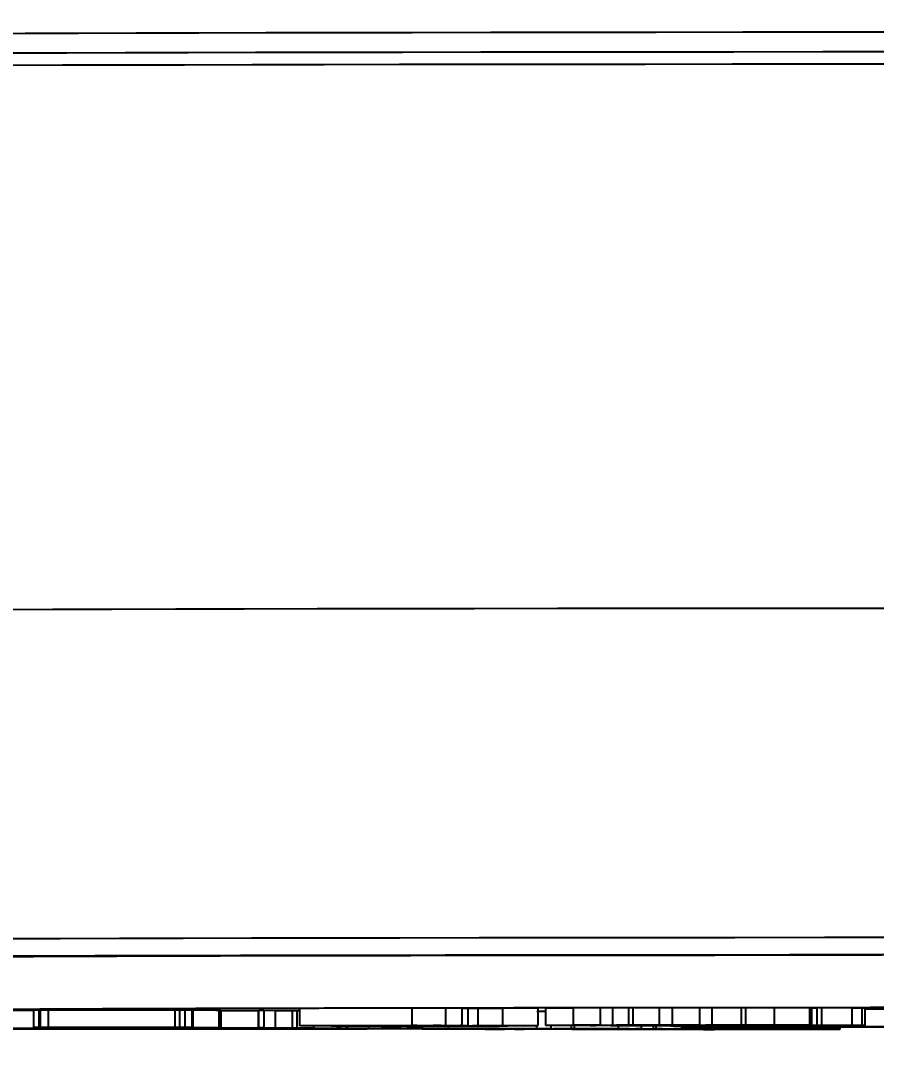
# Model space of a CAD drawing. Header units: millimetres. Extents: x 2016 to 4452, y 736 to 2459.
# Drawn here: x 2930 to 2979.4, y 929.8 to 989 of the extents above; entities that cross this region are included whole.
import ezdxf

# ---------------------------------------------------------------- set-up
doc = ezdxf.new("R2010")
doc.units = ezdxf.units.MM
doc.layers.add('AM_5', color=3, linetype='Continuous', lineweight=25)
doc.styles.add('SLDTEXTSTYLE1', font='txt.shx', dxfattribs={"width": 0.7, "bigfont": 'gbcbig.shx'})
doc.dimstyles.new('SLDDIMSTYLE12$0', dxfattribs={"dimtxt": 12, "dimasz": 10, "dimexe": 0, "dimexo": 0.0625, "dimgap": 0.875, "dimtad": 1, "dimdec": 1, "dimlfac": 1.8, "dimrnd": 1e-09, "dimzin": 12, "dimdsep": 46, "dimtxsty": 'SLDTEXTSTYLE1', "dimcen": 0.09, "dimdle": 8.16, "dimclrd": 3, "dimclre": 3, "dimadec": 0, "dimazin": 3, "dimtfac": 1, "dimtdec": 1, "dimtofl": 0, "dimtmove": 0, "dimatfit": 3, "dimfxl": 0, "dimfrac": 2, "dimtolj": 1, "dimlwd": 5, "dimlwe": 5, "dimarcsym": 0})

# ---------------------------------------------------------------- blocks, each defined once
blk = doc.blocks.new('*D77')
at = {"layer": 'AM_5', "color": 3, "lineweight": 5, "transparency": 16777216}
blk.add_line((2995.771, 1172.403), (2807.777, 1172.403), dxfattribs=at)
at = {"layer": 'AM_5', "color": 3, "linetype": 'Continuous', "lineweight": 5, "transparency": 16777216}
for p, q in [((2807.777, 1162.403), (2807.777, 940.791)), ((2950.025, 930.791), (2807.777, 930.791))]:
    blk.add_line(p, q, dxfattribs=at)
at = {"layer": 'AM_5', "color": 3, "transparency": 16777216}
for points in [[(2806.111, 1162.403), (2809.444, 1162.403), (2807.777, 1172.403)], [(2806.111, 940.791), (2809.444, 940.791), (2807.777, 930.791)]]:
    blk.add_solid(points, dxfattribs=at)
at = {"layer": 'Defpoints', "color": 0, "transparency": 16777216}
for p in [(2995.833, 1172.403), (2807.777, 930.791), (2950.088, 930.791)]:
    blk.add_point(p, dxfattribs=at)
at = {"layer": 'AM_5', "color": 0, "transparency": 16777216, "insert": (2800.902, 998.073), "char_height": 12, "attachment_point": 5, "rotation": 90, "style": 'SLDTEXTSTYLE1'}
blk.add_mtext('\\A1;245', dxfattribs=at)
blk = doc.blocks.new('*D86')
at = {"layer": 'AM_5', "color": 3, "lineweight": 5, "transparency": 16777216}
blk.add_line((2949.003, 930.863), (2807.956, 930.863), dxfattribs=at)
at = {"layer": 'AM_5', "color": 3, "linetype": 'Continuous', "lineweight": 5, "transparency": 16777216}
for p, q in [((2807.956, 920.863), (2807.956, 895.707)), ((2931.745, 885.707), (2807.956, 885.707))]:
    blk.add_line(p, q, dxfattribs=at)
at = {"layer": 'AM_5', "color": 3, "transparency": 16777216}
for points in [[(2806.29, 920.863), (2809.623, 920.863), (2807.956, 930.863)], [(2806.29, 895.707), (2809.623, 895.707), (2807.956, 885.707)]]:
    blk.add_solid(points, dxfattribs=at)
at = {"layer": 'Defpoints', "color": 0, "transparency": 16777216}
for p in [(2949.065, 930.863), (2807.956, 885.707), (2931.808, 885.707)]:
    blk.add_point(p, dxfattribs=at)
at = {"layer": 'AM_5', "color": 0, "transparency": 16777216, "insert": (2801.081, 908.285), "char_height": 12, "attachment_point": 5, "rotation": 90, "style": 'SLDTEXTSTYLE1'}
blk.add_mtext('\\A1;45', dxfattribs=at)

msp = doc.modelspace()

# ---------------------------------------------------------------- linework, layer by layer
at = {"color": 7, "linetype": 'Continuous', "lineweight": 25}
for p, q in [((2931.109, 931.914), (2930.802, 931.913)), ((2930.802, 930.913), (2930.802, 931.913)), ((2931.172, 931.913), (2931.109, 931.914)), ((2931.109, 930.914), (2931.109, 931.914)), ((2931.172, 931.913), (2931.172, 930.913)), ((2938.962, 931.915), (2931.661, 931.912)), ((2931.661, 930.912), (2931.661, 931.912)), ((2938.962, 930.915), (2938.962, 931.915)), ((2939.54, 931.917), (2939.234, 931.917)), ((2939.234, 930.917), (2939.234, 931.917)), ((2939.951, 931.912), (2939.54, 931.917)), ((2939.54, 930.917), (2939.54, 931.917)), ((2940.006, 931.91), (2939.951, 931.912)), ((2939.951, 930.912), (2939.951, 931.912)), ((2940.009, 930.91), (2940.009, 931.91)), ((2941.511, 930.899), (2941.511, 931.899)), ((2941.613, 930.897), (2941.613, 931.897)), ((2943.778, 931.879), (2941.613, 931.877)), ((2943.778, 930.879), (2943.778, 931.879)), ((2944.071, 931.881), (2943.793, 931.881)), ((2943.793, 930.881), (2943.793, 931.881)), ((2944.757, 931.879), (2944.071, 931.881)), ((2944.071, 931.881), (2944.071, 930.881)), ((2944.757, 930.879), (2944.757, 931.879)), ((2945.733, 931.871), (2944.757, 931.87)), ((2946.011, 931.873), (2945.733, 931.873)), ((2945.733, 930.873), (2945.733, 931.873)), ((2946.155, 931.873), (2946.011, 931.873)), ((2946.011, 930.873), (2946.011, 931.873)), ((2952.646, 932.017), (2946.155, 931.997)), ((2946.155, 930.997), (2946.155, 931.997)), ((2954.577, 932.022), (2952.646, 932.021)), ((2952.646, 931.021), (2952.646, 932.021)), ((2954.577, 931.022), (2954.577, 932.022)), ((2955.53, 932.017), (2954.577, 932.017)), ((2955.53, 931.017), (2955.53, 932.017)), ((2956.45, 932.006), (2955.877, 932.007)), ((2955.877, 931.007), (2955.877, 932.007)), ((2957.878, 932.011), (2956.45, 932.006)), ((2956.45, 931.006), (2956.45, 932.006)), ((2959.904, 932.016), (2957.878, 932.015)), ((2957.878, 931.015), (2957.878, 932.015)), ((2959.904, 931.016), (2959.904, 932.016)), ((2961.939, 932.034), (2960.359, 932.031)), ((2960.359, 931.031), (2960.359, 932.031)), ((2963.5, 932.041), (2961.939, 932.041)), ((2961.939, 931.041), (2961.939, 932.041)), ((2963.5, 931.041), (2963.5, 932.041)), ((2964.215, 932.037), (2963.5, 932.039)), ((2965.149, 932.038), (2964.215, 932.037)), ((2964.215, 931.037), (2964.215, 932.037)), ((2965.381, 932.04), (2965.149, 932.038)), ((2965.149, 931.038), (2965.149, 932.038)), ((2966.904, 932.039), (2965.381, 932.04)), ((2965.381, 931.04), (2965.381, 932.04)), ((2967.664, 932.041), (2966.904, 932.04)), ((2966.904, 931.04), (2966.904, 932.04)), ((2969.228, 932.049), (2967.664, 932.048)), ((2967.664, 931.048), (2967.664, 932.048)), ((2969.228, 931.049), (2969.228, 932.049)), ((2969.942, 932.045), (2969.228, 932.047)), ((2971.635, 932.047), (2969.942, 932.045)), ((2969.942, 931.045), (2969.942, 932.045)), ((2971.889, 932.049), (2971.635, 932.047)), ((2971.635, 931.047), (2971.635, 932.047)), ((2973.554, 932.048), (2971.889, 932.049)), ((2971.889, 931.049), (2971.889, 932.049)), ((2973.554, 931.048), (2973.554, 932.048)), ((2975.693, 932.042), (2975.58, 932.043)), ((2975.58, 931.043), (2975.58, 932.043)), ((2975.693, 931.042), (2975.693, 932.042)), ((2975.999, 932.033), (2975.693, 932.033)), ((2976.268, 932.036), (2975.999, 932.033)), ((2975.999, 931.033), (2975.999, 932.033)), ((2978.033, 932.035), (2976.268, 932.036)), ((2976.268, 931.036), (2976.268, 932.036)), ((2978.033, 931.035), (2978.033, 932.035)), ((2978.603, 931.026), (2978.603, 932.026)), ((2978.768, 931.025), (2978.768, 932.025)), ((2930.802, 930.913), (2931.109, 930.914)), ((2931.193, 930.909), (2930.802, 930.913)), ((2931.109, 930.914), (2931.172, 930.913)), ((2931.483, 930.909), (2931.5, 930.909)), ((2931.661, 930.912), (2938.962, 930.915)), ((2939.109, 930.913), (2931.808, 930.91)), ((2932.655, 930.911), (2932.655, 930.894)), ((2936.108, 930.905), (2936.108, 930.912)), ((2937.065, 930.869), (2936.119, 930.873)), ((2936.119, 930.873), (2936.396, 930.873)), ((2936.396, 930.873), (2936.585, 930.872)), ((2937.342, 930.869), (2937.065, 930.869)), ((2937.153, 930.87), (2937.342, 930.869)), ((2937.167, 930.872), (2943.778, 930.879)), ((2943.551, 930.878), (2937.309, 930.871)), ((2937.342, 930.869), (2937.342, 930.871)), ((2938.507, 930.863), (2943.599, 930.878)), ((2938.507, 930.863), (2938.507, 930.873)), ((2938.65, 930.862), (2938.507, 930.863)), ((2945.909, 930.87), (2938.65, 930.862)), ((2939.29, 930.916), (2939.234, 930.917)), ((2939.234, 930.917), (2939.54, 930.917)), ((2939.54, 930.917), (2939.951, 930.912)), ((2939.951, 930.912), (2939.933, 930.91)), ((2944.757, 930.879), (2940.309, 930.865)), ((2940.309, 930.865), (2940.357, 930.865)), ((2940.357, 930.865), (2945.766, 930.871)), ((2940.357, 930.865), (2940.357, 930.865)), ((2940.508, 930.864), (2940.508, 930.857)), ((2940.852, 930.854), (2940.545, 930.856)), ((2943.121, 930.867), (2943.121, 930.865)), ((2943.599, 930.878), (2943.551, 930.878)), ((2943.936, 930.881), (2943.793, 930.881)), ((2943.793, 930.881), (2944.071, 930.881)), ((2943.896, 930.845), (2944.139, 930.846)), ((2945.581, 930.841), (2943.896, 930.845)), ((2944.071, 930.881), (2944.757, 930.879)), ((2944.139, 930.846), (2944.431, 930.845)), ((2945.046, 930.845), (2950.709, 930.855)), ((2945.533, 930.842), (2945.824, 930.841)), ((2951.189, 930.853), (2945.566, 930.843)), ((2945.824, 930.841), (2945.581, 930.841)), ((2945.922, 930.872), (2945.733, 930.873)), ((2945.733, 930.873), (2946.011, 930.873)), ((2945.758, 930.856), (2945.758, 930.87)), ((2945.766, 930.871), (2945.766, 930.873)), ((2945.824, 930.841), (2945.824, 930.844)), ((2946.011, 930.873), (2946.956, 930.869)), ((2946.155, 930.997), (2952.898, 931.018)), ((2947.023, 930.998), (2946.155, 930.997)), ((2946.679, 930.869), (2946.49, 930.87)), ((2946.956, 930.869), (2946.679, 930.869)), ((2946.956, 930.869), (2946.956, 930.998)), ((2949.297, 931.005), (2947.797, 931.001)), ((2947.961, 930.997), (2947.961, 931.001)), ((2947.961, 930.997), (2947.964, 930.997)), ((2947.964, 930.997), (2947.964, 931.001)), ((2948.305, 930.857), (2950.133, 930.859)), ((2948.459, 930.857), (2948.305, 930.857)), ((2948.521, 930.865), (2948.521, 930.997)), ((2948.901, 930.862), (2948.901, 930.997)), ((2953.928, 930.999), (2949.297, 931.005)), ((2951.267, 931.012), (2949.849, 931.007)), ((2949.849, 931.007), (2954.48, 931)), ((2950.133, 930.859), (2950.133, 930.996)), ((2950.133, 930.859), (2953.212, 930.851)), ((2950.848, 930.991), (2951.994, 930.993)), ((2955.898, 931.005), (2951.267, 931.012)), ((2951.382, 930.999), (2951.382, 931.002)), ((2951.935, 930.848), (2951.732, 930.848)), ((2954.577, 931.022), (2951.819, 931.013)), ((2951.819, 931.013), (2955.476, 931.008)), ((2953.212, 930.851), (2951.935, 930.848)), ((2951.943, 930.997), (2951.943, 931.002)), ((2951.994, 930.993), (2951.994, 931.001)), ((2951.994, 930.993), (2953.928, 930.999)), ((2959.904, 931.016), (2952.335, 930.992)), ((2952.646, 931.021), (2954.577, 931.022)), ((2952.898, 931.018), (2952.646, 931.021)), ((2953.212, 930.851), (2953.212, 930.995)), ((2953.226, 930.995), (2953.226, 930.827)), ((2953.845, 931.016), (2953.845, 931.02)), ((2953.845, 931.016), (2955.53, 931.017)), ((2954.48, 931.007), (2954.48, 931)), ((2954.48, 931), (2955.898, 931.005)), ((2954.707, 930.999), (2954.707, 930.834)), ((2955.877, 931.007), (2956.45, 931.006)), ((2956.45, 931.006), (2958.145, 931.012)), ((2956.854, 930.818), (2957.035, 930.819)), ((2958.911, 930.815), (2956.854, 930.818)), ((2957.035, 930.819), (2957.334, 930.818)), ((2957.657, 930.977), (2957.426, 930.977)), ((2957.657, 930.977), (2957.657, 931.009)), ((2957.878, 931.015), (2959.904, 931.016)), ((2958.145, 931.012), (2957.878, 931.015)), ((2957.96, 930.818), (2962.234, 930.831)), ((2960.618, 930.823), (2958.645, 930.817)), ((2958.792, 930.816), (2958.792, 930.818)), ((2958.792, 930.816), (2959.092, 930.815)), ((2959.092, 930.815), (2958.911, 930.815)), ((2959.092, 930.815), (2959.092, 930.819)), ((2959.831, 930.838), (2959.831, 931.015)), ((2960.359, 931.031), (2963.454, 931.036)), ((2961.22, 931.031), (2960.359, 931.031)), ((2961.945, 930.821), (2960.618, 930.823)), ((2960.667, 930.833), (2960.667, 931.031)), ((2962.92, 930.83), (2960.797, 930.824)), ((2960.797, 930.824), (2961.868, 930.822)), ((2961.83, 930.833), (2961.83, 931.032)), ((2961.83, 930.833), (2962.009, 930.834)), ((2962.086, 930.833), (2961.83, 930.833)), ((2961.868, 930.822), (2961.868, 930.827)), ((2961.939, 931.041), (2963.5, 931.041)), ((2962.009, 930.834), (2962.009, 931.033)), ((2962.009, 930.834), (2964.538, 930.83)), ((2962.417, 930.81), (2962.417, 930.829)), ((2962.417, 930.81), (2962.566, 930.811)), ((2967.085, 930.805), (2962.417, 930.81)), ((2963.21, 931.034), (2962.509, 931.033)), ((2962.566, 930.811), (2962.566, 930.829)), ((2962.566, 930.811), (2962.841, 930.81)), ((2962.91, 931.022), (2962.91, 931.034)), ((2962.91, 931.022), (2963.251, 931.026)), ((2963.118, 931.022), (2962.91, 931.022)), ((2963.5, 931.041), (2963.354, 931.04)), ((2963.354, 931.04), (2964.215, 931.037)), ((2963.452, 930.811), (2967.004, 930.825)), ((2964.143, 930.83), (2963.544, 930.831)), ((2964.078, 931.017), (2975.999, 931.033)), ((2964.936, 931.016), (2964.078, 931.017)), ((2966.047, 930.817), (2964.184, 930.81)), ((2964.202, 931.033), (2964.192, 931.033)), ((2964.215, 931.037), (2965.149, 931.038)), ((2964.396, 930.809), (2964.396, 930.811)), ((2964.396, 930.809), (2965.586, 930.807)), ((2966.95, 931.039), (2964.438, 931.036)), ((2964.438, 931.036), (2964.849, 931.035)), ((2964.538, 930.83), (2964.538, 931.017)), ((2964.692, 930.823), (2965.136, 930.825)), ((2964.849, 931.035), (2964.849, 931.037)), ((2965.149, 931.038), (2965.381, 931.04)), ((2965.345, 931.023), (2973.117, 931.034)), ((2966.208, 931.023), (2965.345, 931.023)), ((2965.381, 931.04), (2966.95, 931.039)), ((2965.586, 930.807), (2965.586, 930.815)), ((2965.87, 930.825), (2965.87, 931.018)), ((2967.372, 930.816), (2966.047, 930.817)), ((2967.736, 930.824), (2966.197, 930.818)), ((2966.197, 930.818), (2967.522, 930.816)), ((2970.903, 931.025), (2966.228, 931.019)), ((2966.965, 931.028), (2966.274, 931.026)), ((2966.561, 930.826), (2966.561, 931.019)), ((2966.561, 930.826), (2966.711, 930.827)), ((2966.79, 930.826), (2966.561, 930.826)), ((2966.711, 930.827), (2966.711, 931.019)), ((2966.711, 930.827), (2971.196, 930.822)), ((2966.904, 931.04), (2969.182, 931.044)), ((2967.764, 931.04), (2966.904, 931.04)), ((2966.95, 931.039), (2966.95, 931.04)), ((2967.004, 930.825), (2967.068, 930.825)), ((2968.555, 930.808), (2967.085, 930.805)), ((2975.036, 931.036), (2967.5, 931.025)), ((2967.522, 930.816), (2967.522, 930.823)), ((2967.569, 931.009), (2967.569, 931.021)), ((2967.777, 931.009), (2967.569, 931.009)), ((2967.846, 930.812), (2967.572, 930.812)), ((2967.572, 930.812), (2967.672, 930.812)), ((2967.638, 931.034), (2967.638, 931.04)), ((2967.664, 931.048), (2969.228, 931.049)), ((2969.312, 930.817), (2967.846, 930.812)), ((2968.038, 930.804), (2968.038, 930.807)), ((2969.965, 930.802), (2968.038, 930.804)), ((2968.038, 930.804), (2968.156, 930.804)), ((2968.156, 930.804), (2968.156, 930.807)), ((2968.156, 930.804), (2968.541, 930.804)), ((2968.205, 931.021), (2968.205, 930.958)), ((2968.205, 930.955), (2968.205, 930.958)), ((2968.205, 930.958), (2978.094, 930.958)), ((2969.245, 930.955), (2968.205, 930.955)), ((2968.205, 930.897), (2968.205, 930.955)), ((2968.205, 930.894), (2968.205, 930.897)), ((2968.205, 930.897), (2969.245, 930.897)), ((2976.283, 930.894), (2968.205, 930.894)), ((2969.626, 930.823), (2968.345, 930.824)), ((2968.375, 930.808), (2968.375, 930.814)), ((2968.375, 930.808), (2968.555, 930.808)), ((2968.541, 930.804), (2968.541, 930.808)), ((2968.555, 930.808), (2968.555, 930.814)), ((2968.622, 931.03), (2968.622, 931.045)), ((2968.848, 931.03), (2968.622, 931.03)), ((2968.884, 931.021), (2968.884, 931.022)), ((2968.884, 931.021), (2970.536, 931.021)), ((2968.888, 930.817), (2968.888, 930.823)), ((2968.888, 930.817), (2969.038, 930.818)), ((2969.038, 930.818), (2969.038, 930.823)), ((2969.038, 930.818), (2969.312, 930.817)), ((2969.228, 931.049), (2969.046, 931.048)), ((2969.046, 931.048), (2969.942, 931.045)), ((2969.15, 931.039), (2969.054, 931.042)), ((2969.131, 930.804), (2971.912, 930.819)), ((2969.131, 930.804), (2969.131, 930.817)), ((2969.245, 930.897), (2969.245, 930.955)), ((2969.312, 930.817), (2969.312, 930.823)), ((2972.045, 930.818), (2969.42, 930.804)), ((2969.697, 930.803), (2969.697, 930.806)), ((2969.697, 930.803), (2970.082, 930.803)), ((2969.942, 931.045), (2971.635, 931.047)), ((2970.082, 930.803), (2969.965, 930.802)), ((2970.536, 931.021), (2970.027, 931.02)), ((2970.082, 930.803), (2970.082, 930.808)), ((2973.554, 931.048), (2970.222, 931.044)), ((2970.536, 931.021), (2970.536, 931.025)), ((2970.853, 930.818), (2970.573, 930.818)), ((2970.664, 931.015), (2970.664, 931.025)), ((2970.813, 931.015), (2970.664, 931.015)), ((2970.806, 930.9), (2970.806, 930.952)), ((2971.196, 930.822), (2970.853, 930.818)), ((2972.845, 931.019), (2970.903, 931.025)), ((2971.196, 930.822), (2971.196, 930.894)), ((2971.346, 930.821), (2971.346, 930.894)), ((2971.635, 930.82), (2971.346, 930.821)), ((2971.346, 930.821), (2971.463, 930.821)), ((2971.463, 930.894), (2971.463, 930.821)), ((2971.463, 930.821), (2972.86, 930.82)), ((2971.635, 931.047), (2971.889, 931.049)), ((2978.033, 931.035), (2971.722, 931.026)), ((2971.722, 931.026), (2973.703, 931.02)), ((2971.889, 931.049), (2973.554, 931.048)), ((2971.912, 930.819), (2971.957, 930.82)), ((2972.613, 931.036), (2971.964, 931.034)), ((2972.142, 930.818), (2972.045, 930.818)), ((2972.902, 930.8), (2972.142, 930.818)), ((2972.86, 930.82), (2972.86, 930.894)), ((2972.86, 930.82), (2973.584, 930.804)), ((2973.191, 930.799), (2972.902, 930.8)), ((2973.117, 931.034), (2973.371, 931.036)), ((2976.247, 930.815), (2973.191, 930.799)), ((2973.371, 931.036), (2975.036, 931.036)), ((2973.572, 931.027), (2973.572, 931.029)), ((2973.661, 931.026), (2973.572, 931.027)), ((2973.584, 930.804), (2973.584, 930.894)), ((2973.584, 930.804), (2973.681, 930.804)), ((2973.681, 930.804), (2973.681, 930.894)), ((2973.681, 930.804), (2975.958, 930.816)), ((2973.682, 930.928), (2973.682, 930.952)), ((2977.49, 930.928), (2973.682, 930.928)), ((2977.644, 930.926), (2973.682, 930.926)), ((2973.682, 930.926), (2973.682, 930.899)), ((2973.703, 931.02), (2973.703, 931.029)), ((2974.048, 931.018), (2974.048, 931.029)), ((2975.243, 930.955), (2977.143, 930.955)), ((2975.243, 930.897), (2975.243, 930.926)), ((2975.243, 930.897), (2976.283, 930.897)), ((2975.295, 930.817), (2975.295, 930.894)), ((2975.295, 930.817), (2975.413, 930.818)), ((2975.68, 930.817), (2975.295, 930.817)), ((2975.413, 930.818), (2975.413, 930.894)), ((2975.413, 930.818), (2977.339, 930.816)), ((2975.58, 931.043), (2975.693, 931.042)), ((2975.958, 930.816), (2976.002, 930.816)), ((2975.999, 931.033), (2976.268, 931.036)), ((2976.268, 931.036), (2978.033, 931.035)), ((2976.283, 930.897), (2976.283, 930.926)), ((2976.283, 930.897), (2976.283, 930.894)), ((2977.221, 930.816), (2976.836, 930.816)), ((2977.339, 930.816), (2977.221, 930.816)), ((2977.339, 930.816), (2977.339, 930.926)), ((2983.211, 930.894), (2977.644, 930.926)), ((2978.094, 930.958), (2978.094, 931.024))]:
    msp.add_line(p, q, dxfattribs=at)
at = {"color": 7, "linetype": 'Continuous', "lineweight": 25, "flags": 128}
for points in [[(2982.018, 988.352), (2976.824, 988.35), (2971.718, 988.347), (2966.724, 988.343), (2961.864, 988.338), (2957.16, 988.333), (2952.634, 988.327), (2948.307, 988.321), (2944.199, 988.313), (2940.328, 988.306), (2936.711, 988.297), (2933.366, 988.288), (2930.308, 988.279), (2927.551, 988.269), (2925.107, 988.259), (2922.988, 988.249), (2921.203, 988.238), (2919.761, 988.227), (2918.667, 988.216), (2917.928, 988.205)], [(2917.709, 987.097), (2918.857, 987.108), (2920.35, 987.119), (2922.181, 987.13), (2924.343, 987.14), (2926.824, 987.15), (2929.615, 987.16), (2932.703, 987.169), (2936.074, 987.178), (2939.713, 987.186), (2943.604, 987.194), (2947.73, 987.201), (2952.071, 987.208), (2956.609, 987.214), (2961.323, 987.219), (2966.192, 987.224), (2971.195, 987.228), (2976.309, 987.231), (2981.511, 987.233)], [(2917.422, 986.39), (2918.574, 986.401), (2920.072, 986.412), (2921.91, 986.423), (2924.079, 986.433), (2926.57, 986.443), (2929.371, 986.453), (2932.471, 986.462), (2935.854, 986.471), (2939.506, 986.48), (2943.412, 986.487), (2947.552, 986.495), (2951.909, 986.501), (2956.464, 986.507), (2961.195, 986.513), (2966.082, 986.517), (2971.103, 986.521), (2976.236, 986.524), (2981.457, 986.527)], [(2981.685, 955.099), (2976.359, 955.097), (2971.125, 955.093), (2966.006, 955.089), (2961.026, 955.085), (2956.208, 955.079), (2951.576, 955.073), (2947.149, 955.066), (2942.949, 955.059), (2938.995, 955.051), (2935.306, 955.042), (2931.898, 955.033), (2928.788, 955.024), (2925.989, 955.014), (2923.516, 955.003), (2921.379, 954.992), (2919.588, 954.981)], [(2981.685, 936.099), (2976.426, 936.097), (2971.255, 936.093), (2966.196, 936.09), (2961.272, 936.085), (2956.506, 936.08), (2951.918, 936.074), (2947.529, 936.067), (2943.36, 936.06), (2939.429, 936.052), (2935.754, 936.043), (2932.351, 936.034), (2929.237, 936.025), (2926.424, 936.015), (2923.927, 936.005), (2921.755, 935.995), (2919.92, 935.984), (2918.428, 935.973), (2917.288, 935.961)], [(2979.736, 935.08), (2974.865, 935.077), (2970.099, 935.073), (2965.463, 935.069), (2960.978, 935.064), (2956.668, 935.058), (2952.554, 935.052), (2948.657, 935.045), (2944.995, 935.038), (2941.587, 935.03), (2938.451, 935.022), (2935.601, 935.013), (2933.052, 935.003), (2930.816, 934.994), (2928.906, 934.984), (2927.329, 934.973), (2926.095, 934.963), (2925.209, 934.952), (2924.675, 934.942), (2924.497, 934.931), (2924.497, 934.931)]]:
    msp.add_lwpolyline(points, dxfattribs=at)
at = {"color": 7, "linetype": 'Continuous', "lineweight": 25}
for points, knots in [([(2981.864, 935.097), (2979.368, 935.096), (2974.33, 935.094), (2966.953, 935.088), (2959.711, 935.081), (2952.732, 935.072), (2946.129, 935.062), (2940.036, 935.05), (2934.543, 935.037), (2929.731, 935.023), (2925.669, 935.008), (2922.399, 934.993), (2919.861, 934.977), (2918.798, 934.966), (2918.272, 934.961)], [0, 0, 0, 0, 0.079959, 0.161371, 0.244142, 0.328893, 0.414217, 0.5, 0.585778, 0.671102, 0.755858, 0.838624, 0.920039, 1, 1, 1, 1]), ([(2930.802, 931.886), (2930.583, 931.888), (2929.629, 931.893), (2928.599, 931.904), (2927.655, 931.917), (2927.55, 931.926), (2927.497, 931.931)], [0, 0, 0, 0, 0.093549, 0.407564, 0.703776, 1, 1, 1, 1]), ([(2927.552, 931.933), (2927.599, 931.937), (2927.706, 931.945), (2928.576, 931.958), (2930.057, 931.971), (2932.232, 931.985), (2935.063, 931.998), (2938.577, 932.011), (2942.731, 932.023), (2947.474, 932.035), (2952.735, 932.045), (2958.427, 932.054), (2964.45, 932.061), (2970.673, 932.067), (2977.039, 932.072), (2983.391, 932.075), (2989.73, 932.077), (2995.997, 932.077), (3002.265, 932.077), (3008.603, 932.075), (3014.956, 932.072), (3021.321, 932.067), (3027.545, 932.061), (3033.567, 932.054), (3039.259, 932.045), (3044.521, 932.035), (3049.264, 932.023), (3053.418, 932.011), (3056.932, 931.998), (3059.763, 931.985), (3061.938, 931.971), (3063.419, 931.958), (3064.29, 931.945), (3064.397, 931.937), (3064.445, 931.933)], [0, 0, 0, 0, 0.023828, 0.053273, 0.084485, 0.115699, 0.147957, 0.180726, 0.213842, 0.247136, 0.28043, 0.313546, 0.346314, 0.378573, 0.409785, 0.440999, 0.470442, 0.499888, 0.529332, 0.558778, 0.58999, 0.621203, 0.653462, 0.68623, 0.719347, 0.752641, 0.785934, 0.819051, 0.851819, 0.884078, 0.915289, 0.946503, 0.975948, 1, 1, 1, 1]), ([(2931.661, 931.912), (2931.593, 931.912), (2931.492, 931.912), (2931.363, 931.912), (2931.28, 931.912), (2931.209, 931.912), (2931.187, 931.913), (2931.172, 931.913)], [0, 0, 0, 0, 0.282258, 0.415886, 0.550305, 0.716557, 1, 1, 1, 1]), ([(2939.291, 931.915), (2939.293, 931.915), (2939.297, 931.915), (2939.251, 931.915), (2939.16, 931.915), (2939.055, 931.915), (2938.983, 931.915), (2938.962, 931.915)], [0, 0, 0, 0, 0.132695, 0.344902, 0.557282, 0.875523, 1, 1, 1, 1]), ([(2941.511, 931.899), (2941.38, 931.899), (2941.137, 931.9), (2940.535, 931.902), (2940.136, 931.902), (2940.009, 931.902)], [0, 0, 0, 0, 0.4404149, 0.8228014, 1, 1, 1, 1]), ([(2941.593, 931.897), (2941.588, 931.898), (2941.582, 931.898), (2941.521, 931.899), (2941.511, 931.899)], [0, 0, 0, 0, 0.830719, 1, 1, 1, 1]), ([(2955.877, 932.007), (2955.842, 932.008), (2955.78, 932.009), (2955.655, 932.011), (2955.57, 932.012), (2955.53, 932.012)], [0, 0, 0, 0, 0.408182, 0.725272, 1, 1, 1, 1]), ([(2960.359, 931.836), (2960.344, 931.836), (2960.248, 931.837), (2960.022, 931.837), (2959.831, 931.838)], [0, 0, 0, 0, 0.156668, 1, 1, 1, 1]), ([(2975.58, 932.043), (2974.911, 932.042), (2974.233, 932.042), (2973.562, 932.042), (2973.554, 932.042)], [0, 0, 0, 0, 0.986687, 1, 1, 1, 1]), ([(2978.603, 932.026), (2978.492, 932.026), (2978.333, 932.027), (2978.102, 932.027), (2978.033, 932.027)], [0, 0, 0, 0, 0.700719, 1, 1, 1, 1]), ([(2978.766, 932.025), (2978.754, 932.025), (2978.727, 932.025), (2978.647, 932.026), (2978.603, 932.026)], [0, 0, 0, 0, 0.457866, 1, 1, 1, 1]), ([(2980.064, 931.958), (2979.957, 931.958), (2979.536, 931.958), (2979.096, 931.958), (2978.768, 931.958)], [0, 0, 0, 0, 0.254888, 1, 1, 1, 1]), ([(2931.172, 930.913), (2931.19, 930.913), (2931.216, 930.912), (2931.311, 930.912), (2931.406, 930.912), (2931.526, 930.912), (2931.615, 930.912), (2931.661, 930.912)], [0, 0, 0, 0, 0.35696, 0.506296, 0.628832, 0.807113, 1, 1, 1, 1]), ([(2936.383, 930.903), (2935.715, 930.903), (2934.653, 930.902), (2933.26, 930.903), (2932.325, 930.904), (2931.614, 930.906), (2931.315, 930.907), (2931.212, 930.909), (2931.193, 930.909)], [0, 0, 0, 0, 0.298114, 0.474394, 0.620068, 0.765882, 0.956507, 1, 1, 1, 1]), ([(2931.808, 930.91), (2931.757, 930.91), (2931.67, 930.91), (2931.568, 930.91), (2931.505, 930.91), (2931.496, 930.91), (2931.492, 930.909)], [0, 0, 0, 0, 0.290202, 0.50382, 0.763034, 1, 1, 1, 1]), ([(2931.5, 930.909), (2931.594, 930.908), (2931.773, 930.907), (2932.45, 930.905), (2933.466, 930.904), (2934.734, 930.904), (2935.669, 930.905), (2936.108, 930.905)], [0, 0, 0, 0, 0.179595, 0.343759, 0.495827, 0.763697, 1, 1, 1, 1]), ([(2932.686, 930.894), (2932.678, 930.895), (2932.637, 930.895), (2932.93, 930.897), (2933.614, 930.899), (2934.832, 930.901), (2935.83, 930.901), (2936.321, 930.902)], [0, 0, 0, 0, 0.036608, 0.183936, 0.408772, 0.708665, 1, 1, 1, 1]), ([(2937.984, 930.89), (2937.329, 930.889), (2936.215, 930.889), (2934.715, 930.889), (2933.727, 930.89), (2933.052, 930.891), (2932.85, 930.892), (2932.746, 930.893)], [0, 0, 0, 0, 0.3332849, 0.5666872, 0.7350111, 0.8630417, 1, 1, 1, 1]), ([(2933.046, 930.893), (2933.016, 930.894), (2932.956, 930.894), (2933.148, 930.895), (2933.607, 930.897), (2934.752, 930.899), (2935.855, 930.899), (2936.604, 930.9)], [0, 0, 0, 0, 0.098439, 0.192959, 0.327087, 0.54288, 1, 1, 1, 1]), ([(2937.7, 930.892), (2937.055, 930.891), (2936.064, 930.891), (2934.777, 930.891), (2933.995, 930.891), (2933.462, 930.892), (2933.168, 930.892), (2933.078, 930.893), (2933.046, 930.893)], [0, 0, 0, 0, 0.386905, 0.5938453, 0.741486, 0.8425466, 0.9443486, 1, 1, 1, 1]), ([(2936.108, 930.905), (2936.767, 930.905), (2937.721, 930.906), (2938.808, 930.907), (2939.391, 930.908), (2939.556, 930.909), (2939.638, 930.91)], [0, 0, 0, 0, 0.452303, 0.653993, 0.826668, 1, 1, 1, 1]), ([(2936.321, 930.902), (2936.978, 930.902), (2938.097, 930.903), (2939.577, 930.902), (2940.548, 930.901), (2941.203, 930.9), (2941.405, 930.899), (2941.511, 930.899)], [0, 0, 0, 0, 0.335879, 0.572344, 0.731569, 0.859032, 1, 1, 1, 1]), ([(2939.923, 930.908), (2939.807, 930.908), (2939.575, 930.906), (2938.742, 930.904), (2937.631, 930.903), (2936.78, 930.903), (2936.383, 930.903)], [0, 0, 0, 0, 0.221306, 0.442951, 0.740483, 1, 1, 1, 1]), ([(2936.585, 930.872), (2936.626, 930.872), (2936.686, 930.872), (2936.811, 930.872), (2936.926, 930.872), (2937.049, 930.872), (2937.127, 930.872), (2937.167, 930.872)], [0, 0, 0, 0, 0.3461, 0.493467, 0.642693, 0.820568, 1, 1, 1, 1]), ([(2936.604, 930.9), (2937.253, 930.9), (2938.248, 930.901), (2939.538, 930.901), (2940.302, 930.9), (2940.809, 930.9), (2941.06, 930.899), (2941.137, 930.899), (2941.16, 930.898)], [0, 0, 0, 0, 0.397346, 0.609831, 0.759517, 0.858592, 0.95839, 1, 1, 1, 1]), ([(2937.309, 930.871), (2937.263, 930.871), (2937.184, 930.871), (2937.107, 930.871), (2937.074, 930.871), (2937.087, 930.87), (2937.131, 930.87), (2937.153, 930.87)], [0, 0, 0, 0, 0.227355, 0.388209, 0.549679, 0.776891, 1, 1, 1, 1]), ([(2941.16, 930.898), (2941.196, 930.898), (2941.264, 930.897), (2941.161, 930.896), (2940.863, 930.895), (2939.896, 930.894), (2938.742, 930.893), (2937.829, 930.892), (2937.7, 930.892)], [0, 0, 0, 0, 0.099013, 0.188639, 0.277978, 0.435263, 0.920804, 1, 1, 1, 1]), ([(2941.511, 930.899), (2941.567, 930.898), (2941.679, 930.897), (2941.4, 930.895), (2940.639, 930.893), (2939.461, 930.891), (2938.441, 930.89), (2937.984, 930.89)], [0, 0, 0, 0, 0.14267, 0.2869, 0.459199, 0.757548, 1, 1, 1, 1]), ([(2938.962, 930.915), (2939.035, 930.915), (2939.139, 930.915), (2939.245, 930.915), (2939.297, 930.915), (2939.31, 930.916), (2939.297, 930.916), (2939.29, 930.916)], [0, 0, 0, 0, 0.3039299, 0.4394116, 0.5752405, 0.7665382, 1, 1, 1, 1]), ([(2939.644, 930.912), (2939.626, 930.912), (2939.589, 930.912), (2939.494, 930.913), (2939.375, 930.913), (2939.28, 930.913), (2939.189, 930.913), (2939.132, 930.913), (2939.109, 930.913)], [0, 0, 0, 0, 0.2921955, 0.5874478, 0.7122589, 0.8180509, 0.9240716, 1, 1, 1, 1]), ([(2939.663, 930.911), (2939.673, 930.911), (2939.692, 930.911), (2939.66, 930.911), (2939.644, 930.912)], [0, 0, 0, 0, 0.508302, 1, 1, 1, 1]), ([(2940.54, 930.857), (2940.534, 930.857), (2940.51, 930.858), (2940.916, 930.86), (2941.789, 930.863), (2942.668, 930.864), (2943.121, 930.865)], [0, 0, 0, 0, 0.075612, 0.323708, 0.651392, 1, 1, 1, 1]), ([(2946.296, 930.854), (2945.713, 930.854), (2944.721, 930.852), (2943.237, 930.852), (2942.165, 930.852), (2941.356, 930.853), (2941.023, 930.854), (2940.852, 930.854)], [0, 0, 0, 0, 0.333528, 0.567546, 0.735799, 0.864912, 1, 1, 1, 1]), ([(2941.114, 930.855), (2941.038, 930.855), (2940.891, 930.856), (2940.914, 930.857), (2941.186, 930.858), (2942.057, 930.861), (2943.014, 930.862), (2943.659, 930.863)], [0, 0, 0, 0, 0.098651, 0.191047, 0.328598, 0.547094, 1, 1, 1, 1]), ([(2945.758, 930.856), (2945.189, 930.855), (2944.314, 930.854), (2943.108, 930.853), (2942.312, 930.853), (2941.715, 930.854), (2941.329, 930.854), (2941.17, 930.855), (2941.114, 930.855)], [0, 0, 0, 0, 0.386956, 0.593793, 0.740338, 0.842099, 0.944778, 1, 1, 1, 1]), ([(2943.121, 930.865), (2943.707, 930.866), (2944.707, 930.867), (2946.177, 930.867), (2947.223, 930.867), (2948.012, 930.866), (2948.346, 930.865), (2948.521, 930.865)], [0, 0, 0, 0, 0.336368, 0.574645, 0.731944, 0.859761, 1, 1, 1, 1]), ([(2943.659, 930.863), (2944.232, 930.864), (2945.108, 930.865), (2946.338, 930.866), (2947.126, 930.866), (2947.707, 930.866), (2948.041, 930.865), (2948.176, 930.865), (2948.215, 930.865)], [0, 0, 0, 0, 0.397528, 0.607391, 0.759995, 0.859904, 0.960457, 1, 1, 1, 1]), ([(2943.778, 930.879), (2943.828, 930.879), (2943.909, 930.879), (2943.992, 930.88), (2944.025, 930.88), (2944.016, 930.88), (2943.969, 930.88), (2943.936, 930.881)], [0, 0, 0, 0, 0.239307, 0.388341, 0.538232, 0.677649, 1, 1, 1, 1]), ([(2944.431, 930.845), (2944.489, 930.845), (2944.571, 930.845), (2944.722, 930.845), (2944.846, 930.845), (2944.957, 930.845), (2945.021, 930.845), (2945.046, 930.845)], [0, 0, 0, 0, 0.362826, 0.512382, 0.662913, 0.871019, 1, 1, 1, 1]), ([(2945.566, 930.843), (2945.519, 930.843), (2945.444, 930.843), (2945.401, 930.843), (2945.405, 930.843), (2945.453, 930.842), (2945.509, 930.842), (2945.533, 930.842)], [0, 0, 0, 0, 0.266956, 0.429529, 0.591357, 0.826533, 1, 1, 1, 1]), ([(2948.215, 930.865), (2948.295, 930.864), (2948.449, 930.864), (2948.483, 930.863), (2948.338, 930.861), (2947.624, 930.859), (2946.656, 930.857), (2945.856, 930.856), (2945.758, 930.856)], [0, 0, 0, 0, 0.099186, 0.189605, 0.279846, 0.434014, 0.930829, 1, 1, 1, 1]), ([(2945.766, 930.871), (2945.816, 930.871), (2945.897, 930.871), (2945.98, 930.871), (2946.013, 930.872), (2946.004, 930.872), (2945.956, 930.872), (2945.922, 930.872)], [0, 0, 0, 0, 0.239079, 0.388006, 0.537788, 0.677074, 1, 1, 1, 1]), ([(2946.49, 930.87), (2946.456, 930.87), (2946.397, 930.87), (2946.268, 930.87), (2946.149, 930.87), (2946.025, 930.87), (2945.949, 930.87), (2945.909, 930.87)], [0, 0, 0, 0, 0.282446, 0.488833, 0.649378, 0.810868, 1, 1, 1, 1]), ([(2948.863, 930.861), (2948.762, 930.861), (2948.487, 930.859), (2947.558, 930.856), (2946.688, 930.855), (2946.296, 930.854)], [0, 0, 0, 0, 0.242788, 0.658331, 1, 1, 1, 1]), ([(2947.797, 931.001), (2947.705, 931.001), (2947.523, 931), (2947.249, 930.999), (2947.106, 930.998), (2947.023, 930.998)], [0, 0, 0, 0, 0.297154, 0.594531, 1, 1, 1, 1]), ([(2951.21, 930.996), (2950.914, 930.996), (2950.322, 930.996), (2949.228, 930.997), (2948.442, 930.997), (2947.961, 930.997)], [0, 0, 0, 0, 0.280043, 0.559301, 1, 1, 1, 1]), ([(2947.964, 930.997), (2948.274, 930.997), (2948.894, 930.998), (2949.751, 930.999), (2950.433, 930.999), (2950.95, 930.999), (2951.233, 930.999), (2951.365, 930.999), (2951.382, 930.999)], [0, 0, 0, 0, 0.277873, 0.555831, 0.757162, 0.870741, 0.982618, 1, 1, 1, 1]), ([(2950.823, 930.856), (2950.684, 930.856), (2950.477, 930.857), (2950.121, 930.857), (2949.628, 930.857), (2949.08, 930.857), (2948.631, 930.857), (2948.459, 930.857)], [0, 0, 0, 0, 0.240793, 0.359777, 0.461711, 0.794413, 1, 1, 1, 1]), ([(2948.521, 930.865), (2948.667, 930.864), (2948.888, 930.864), (2948.866, 930.863), (2948.858, 930.862)], [0, 0, 0, 0, 0.659487, 1, 1, 1, 1]), ([(2950.709, 930.855), (2950.748, 930.855), (2950.85, 930.855), (2950.959, 930.855), (2951.025, 930.855), (2951.04, 930.855), (2951.043, 930.855), (2951.024, 930.855), (2950.949, 930.856), (2950.873, 930.856), (2950.823, 930.856)], [0, 0, 0, 0, 0.166709, 0.438609, 0.487323, 0.517206, 0.541802, 0.578816, 0.723084, 1, 1, 1, 1]), ([(2957.426, 930.977), (2957.17, 930.978), (2956.55, 930.982), (2954.291, 930.987), (2952.171, 930.99), (2950.848, 930.991)], [0, 0, 0, 0, 0.209452, 0.506883, 1, 1, 1, 1]), ([(2952.021, 930.853), (2951.992, 930.853), (2951.906, 930.853), (2951.788, 930.853), (2951.687, 930.854), (2951.632, 930.854), (2951.602, 930.854), (2951.526, 930.854), (2951.386, 930.853), (2951.264, 930.853), (2951.189, 930.853)], [0, 0, 0, 0, 0.124093, 0.372351, 0.496838, 0.517541, 0.538485, 0.574939, 0.740211, 1, 1, 1, 1]), ([(2952.019, 930.996), (2952.001, 930.996), (2951.965, 930.996), (2951.84, 930.996), (2951.661, 930.996), (2951.435, 930.996), (2951.285, 930.996), (2951.21, 930.996)], [0, 0, 0, 0, 0.0876057, 0.1756397, 0.4450626, 0.7212942, 1, 1, 1, 1]), ([(2951.382, 930.999), (2951.532, 930.998), (2951.786, 930.998), (2951.947, 930.997), (2952.019, 930.996), (2952.056, 930.996), (2952.03, 930.996), (2952.019, 930.996)], [0, 0, 0, 0, 0.407699, 0.690083, 0.843754, 0.934161, 1, 1, 1, 1]), ([(2951.732, 930.848), (2951.916, 930.849), (2952.175, 930.85), (2952.344, 930.851), (2952.393, 930.851)], [0, 0, 0, 0, 0.710757, 1, 1, 1, 1]), ([(2952.401, 930.851), (2952.404, 930.851), (2952.418, 930.851), (2952.296, 930.852), (2952.13, 930.853), (2952.021, 930.853)], [0, 0, 0, 0, 0.096311, 0.412079, 1, 1, 1, 1]), ([(2952.335, 930.992), (2952.886, 930.991), (2953.905, 930.99), (2955.273, 930.987), (2956.693, 930.984), (2957.382, 930.98), (2957.618, 930.978), (2957.657, 930.977)], [0, 0, 0, 0, 0.221372, 0.409276, 0.596404, 0.933221, 1, 1, 1, 1]), ([(2954.025, 930.823), (2953.832, 930.823), (2953.454, 930.824), (2953.194, 930.826), (2953.23, 930.828), (2953.735, 930.831), (2954.378, 930.833), (2954.707, 930.834)], [0, 0, 0, 0, 0.136914, 0.269244, 0.466964, 0.727179, 1, 1, 1, 1]), ([(2954.223, 930.823), (2954.105, 930.823), (2953.874, 930.824), (2953.724, 930.825), (2953.773, 930.827), (2954.287, 930.83), (2954.995, 930.832), (2955.466, 930.833)], [0, 0, 0, 0, 0.0990027, 0.1927602, 0.3351777, 0.5578285, 1, 1, 1, 1]), ([(2955.476, 931.008), (2955.283, 931.009), (2954.979, 931.011), (2954.458, 931.014), (2954.05, 931.016), (2953.845, 931.016)], [0, 0, 0, 0, 0.46227, 0.729265, 1, 1, 1, 1]), ([(2959.184, 930.826), (2958.728, 930.825), (2957.96, 930.823), (2956.632, 930.822), (2955.578, 930.821), (2954.693, 930.822), (2954.251, 930.822), (2954.025, 930.823)], [0, 0, 0, 0, 0.335274, 0.565807, 0.736276, 0.864906, 1, 1, 1, 1]), ([(2958.425, 930.828), (2957.986, 930.826), (2957.314, 930.825), (2956.299, 930.823), (2955.559, 930.823), (2954.974, 930.822), (2954.536, 930.823), (2954.319, 930.823), (2954.223, 930.823)], [0, 0, 0, 0, 0.388784, 0.594507, 0.742724, 0.84452, 0.93111, 1, 1, 1, 1]), ([(2954.707, 930.834), (2955.165, 930.835), (2955.942, 930.837), (2957.26, 930.838), (2958.287, 930.839), (2959.15, 930.839), (2959.597, 930.838), (2959.831, 930.838)], [0, 0, 0, 0, 0.337884, 0.573603, 0.730566, 0.85906, 1, 1, 1, 1]), ([(2955.53, 931.017), (2955.474, 931.017), (2955.385, 931.015), (2955.437, 931.014), (2955.487, 931.013), (2955.512, 931.013)], [0, 0, 0, 0, 0.451045, 0.724772, 1, 1, 1, 1]), ([(2955.466, 930.833), (2955.909, 930.834), (2956.579, 930.836), (2957.63, 930.837), (2958.358, 930.838), (2958.954, 930.838), (2959.35, 930.837), (2959.541, 930.837), (2959.6, 930.837)], [0, 0, 0, 0, 0.39949, 0.604579, 0.758371, 0.856867, 0.955984, 1, 1, 1, 1]), ([(2955.512, 931.013), (2955.571, 931.012), (2955.675, 931.011), (2955.798, 931.009), (2955.851, 931.008), (2955.877, 931.007)], [0, 0, 0, 0, 0.39149, 0.695584, 1, 1, 1, 1]), ([(2957.334, 930.818), (2957.405, 930.818), (2957.504, 930.818), (2957.653, 930.818), (2957.762, 930.818), (2957.872, 930.818), (2957.929, 930.818), (2957.96, 930.818)], [0, 0, 0, 0, 0.3451215, 0.47825, 0.6125433, 0.7923859, 1, 1, 1, 1]), ([(2959.6, 930.837), (2959.721, 930.837), (2959.953, 930.836), (2960.129, 930.835), (2960.155, 930.834), (2959.807, 930.832), (2959.118, 930.829), (2958.517, 930.828), (2958.425, 930.828)], [0, 0, 0, 0, 0.099608, 0.189208, 0.278687, 0.431625, 0.91232, 1, 1, 1, 1]), ([(2958.645, 930.817), (2958.617, 930.817), (2958.569, 930.817), (2958.551, 930.817), (2958.591, 930.816), (2958.672, 930.816), (2958.756, 930.816), (2958.792, 930.816)], [0, 0, 0, 0, 0.2392653, 0.3980718, 0.5583573, 0.8110269, 1, 1, 1, 1]), ([(2960.61, 930.832), (2960.451, 930.831), (2960.156, 930.829), (2959.489, 930.827), (2959.184, 930.826)], [0, 0, 0, 0, 0.541529, 1, 1, 1, 1]), ([(2959.831, 930.838), (2960.03, 930.837), (2960.43, 930.836), (2960.683, 930.835), (2960.642, 930.834), (2960.627, 930.833)], [0, 0, 0, 0, 0.3813, 0.766294, 1, 1, 1, 1]), ([(2962.509, 931.033), (2962.37, 931.033), (2962.093, 931.033), (2961.653, 931.032), (2961.378, 931.031), (2961.22, 931.031)], [0, 0, 0, 0, 0.297582, 0.595326, 1, 1, 1, 1]), ([(2961.868, 930.822), (2962.128, 930.822), (2962.569, 930.821), (2963.236, 930.821), (2963.784, 930.822), (2964.279, 930.822), (2964.545, 930.823), (2964.692, 930.823)], [0, 0, 0, 0, 0.269335, 0.456647, 0.599702, 0.778351, 1, 1, 1, 1]), ([(2963.454, 931.036), (2963.273, 931.036), (2962.937, 931.037), (2962.43, 931.039), (2962.102, 931.04), (2961.939, 931.041)], [0, 0, 0, 0, 0.369183, 0.684555, 1, 1, 1, 1]), ([(2965.453, 930.822), (2965.237, 930.822), (2964.876, 930.821), (2964.137, 930.82), (2963.413, 930.82), (2962.645, 930.82), (2962.181, 930.821), (2961.945, 930.821)], [0, 0, 0, 0, 0.253557, 0.424716, 0.595645, 0.794239, 1, 1, 1, 1]), ([(2962.234, 930.831), (2962.265, 930.831), (2962.315, 930.832), (2962.338, 930.832), (2962.316, 930.832), (2962.233, 930.832), (2962.142, 930.833), (2962.086, 930.833)], [0, 0, 0, 0, 0.242147, 0.388856, 0.536837, 0.710317, 1, 1, 1, 1]), ([(2962.841, 930.81), (2962.918, 930.81), (2963.028, 930.81), (2963.188, 930.81), (2963.298, 930.81), (2963.388, 930.81), (2963.431, 930.811), (2963.452, 930.811)], [0, 0, 0, 0, 0.350066, 0.499422, 0.650662, 0.830252, 1, 1, 1, 1]), ([(2963.544, 930.831), (2963.474, 930.831), (2963.367, 930.831), (2963.197, 930.831), (2963.074, 930.831), (2962.983, 930.831), (2962.94, 930.83), (2962.92, 930.83)], [0, 0, 0, 0, 0.336259, 0.518412, 0.701425, 0.865829, 1, 1, 1, 1]), ([(2964.091, 931.029), (2963.997, 931.028), (2963.806, 931.025), (2963.349, 931.023), (2963.118, 931.022)], [0, 0, 0, 0, 0.493905, 1, 1, 1, 1]), ([(2963.336, 931.03), (2963.338, 931.03), (2963.372, 931.032), (2963.289, 931.033), (2963.21, 931.034)], [0, 0, 0, 0, 0.05128, 1, 1, 1, 1]), ([(2964.184, 930.81), (2964.161, 930.81), (2964.121, 930.81), (2964.124, 930.809), (2964.166, 930.809), (2964.257, 930.809), (2964.344, 930.809), (2964.396, 930.809)], [0, 0, 0, 0, 0.233621, 0.399553, 0.564983, 0.740199, 1, 1, 1, 1]), ([(2965.172, 930.826), (2965.178, 930.826), (2965.207, 930.827), (2965.07, 930.828), (2964.711, 930.829), (2964.346, 930.829), (2964.143, 930.83)], [0, 0, 0, 0, 0.067979, 0.316164, 0.620975, 1, 1, 1, 1]), ([(2966.274, 931.026), (2966.109, 931.027), (2965.777, 931.028), (2965.078, 931.03), (2964.551, 931.032), (2964.202, 931.033)], [0, 0, 0, 0, 0.25307, 0.506097, 1, 1, 1, 1]), ([(2964.538, 930.83), (2964.859, 930.829), (2965.384, 930.828), (2965.813, 930.827), (2965.914, 930.825), (2965.758, 930.824), (2965.539, 930.823), (2965.453, 930.822)], [0, 0, 0, 0, 0.303232, 0.495993, 0.689194, 0.877678, 1, 1, 1, 1]), ([(2964.849, 931.035), (2965.158, 931.035), (2965.787, 931.035), (2966.582, 931.035), (2967.141, 931.035), (2967.453, 931.035), (2967.578, 931.035), (2967.638, 931.034)], [0, 0, 0, 0, 0.325958, 0.662347, 0.799326, 0.902609, 1, 1, 1, 1]), ([(2966.228, 931.019), (2966.09, 931.019), (2965.813, 931.018), (2965.37, 931.017), (2965.095, 931.017), (2964.936, 931.016)], [0, 0, 0, 0, 0.297206, 0.594593, 1, 1, 1, 1]), ([(2967.063, 931.033), (2966.839, 931.033), (2966.41, 931.034), (2965.703, 931.034), (2965.235, 931.034), (2964.998, 931.034)], [0, 0, 0, 0, 0.350612, 0.672174, 1, 1, 1, 1]), ([(2964.998, 931.034), (2965.179, 931.034), (2965.541, 931.032), (2966.192, 931.03), (2966.673, 931.029), (2966.965, 931.028)], [0, 0, 0, 0, 0.282431, 0.564866, 1, 1, 1, 1]), ([(2965.586, 930.807), (2965.87, 930.807), (2966.354, 930.806), (2967.154, 930.807), (2967.814, 930.807), (2968.195, 930.808), (2968.375, 930.808)], [0, 0, 0, 0, 0.296463, 0.506276, 0.766316, 1, 1, 1, 1]), ([(2967.5, 931.025), (2967.361, 931.025), (2967.084, 931.025), (2966.642, 931.024), (2966.367, 931.023), (2966.208, 931.023)], [0, 0, 0, 0, 0.297214, 0.594601, 1, 1, 1, 1]), ([(2967.071, 930.825), (2967.072, 930.825), (2967.074, 930.825), (2967.043, 930.825), (2966.949, 930.826), (2966.851, 930.826), (2966.79, 930.826)], [0, 0, 0, 0, 0.034336, 0.266425, 0.542953, 1, 1, 1, 1]), ([(2967.751, 931.032), (2967.732, 931.032), (2967.692, 931.032), (2967.597, 931.032), (2967.449, 931.032), (2967.261, 931.032), (2967.13, 931.033), (2967.063, 931.033)], [0, 0, 0, 0, 0.082107, 0.164925, 0.356677, 0.675002, 1, 1, 1, 1]), ([(2967.672, 930.812), (2967.773, 930.813), (2967.913, 930.813), (2967.894, 930.814), (2967.774, 930.815), (2967.58, 930.815), (2967.433, 930.816), (2967.372, 930.816)], [0, 0, 0, 0, 0.4002553, 0.5540467, 0.7092134, 0.880119, 1, 1, 1, 1]), ([(2967.522, 930.816), (2967.655, 930.816), (2967.863, 930.816), (2968.178, 930.816), (2968.436, 930.816), (2968.692, 930.816), (2968.817, 930.817), (2968.888, 930.817)], [0, 0, 0, 0, 0.265228, 0.413113, 0.562281, 0.751044, 1, 1, 1, 1]), ([(2967.569, 931.009), (2967.814, 931.011), (2968.285, 931.013), (2968.742, 931.017), (2968.836, 931.02), (2968.884, 931.021)], [0, 0, 0, 0, 0.35008, 0.672322, 1, 1, 1, 1]), ([(2967.638, 931.034), (2967.706, 931.034), (2967.814, 931.034), (2967.821, 931.033), (2967.799, 931.033), (2967.795, 931.032), (2967.763, 931.032), (2967.751, 931.032)], [0, 0, 0, 0, 0.414992, 0.667292, 0.851809, 0.943552, 1, 1, 1, 1]), ([(2969.182, 931.044), (2969, 931.044), (2968.662, 931.045), (2968.15, 931.047), (2967.826, 931.048), (2967.664, 931.048)], [0, 0, 0, 0, 0.369297, 0.684635, 1, 1, 1, 1]), ([(2968.345, 930.824), (2968.281, 930.824), (2968.175, 930.824), (2968.02, 930.824), (2967.904, 930.824), (2967.806, 930.824), (2967.762, 930.824), (2967.736, 930.824)], [0, 0, 0, 0, 0.2946797, 0.4891513, 0.6427246, 0.79668, 1, 1, 1, 1]), ([(2969.054, 931.042), (2968.915, 931.042), (2968.638, 931.042), (2968.196, 931.041), (2967.922, 931.04), (2967.764, 931.04)], [0, 0, 0, 0, 0.297538, 0.595282, 1, 1, 1, 1]), ([(2970.027, 931.02), (2969.805, 931.018), (2969.39, 931.016), (2968.656, 931.012), (2968.071, 931.01), (2967.777, 931.009)], [0, 0, 0, 0, 0.365437, 0.681548, 1, 1, 1, 1]), ([(2968.541, 930.804), (2968.631, 930.804), (2968.756, 930.804), (2968.923, 930.804), (2969.028, 930.804), (2969.093, 930.804), (2969.123, 930.804), (2969.131, 930.804)], [0, 0, 0, 0, 0.388994, 0.538184, 0.687796, 0.914813, 1, 1, 1, 1]), ([(2968.622, 931.03), (2968.779, 931.032), (2969.078, 931.034), (2969.135, 931.037), (2969.163, 931.038)], [0, 0, 0, 0, 0.523773, 1, 1, 1, 1]), ([(2970.004, 931.041), (2969.963, 931.039), (2969.891, 931.037), (2969.482, 931.033), (2969.061, 931.031), (2968.848, 931.03)], [0, 0, 0, 0, 0.386257, 0.690164, 1, 1, 1, 1]), ([(2970.806, 930.952), (2970.796, 930.953), (2970.781, 930.954), (2970.583, 930.954), (2970.321, 930.955), (2969.868, 930.955), (2969.5, 930.955), (2969.245, 930.955)], [0, 0, 0, 0, 0.250411, 0.398556, 0.54744, 0.686236, 1, 1, 1, 1]), ([(2969.245, 930.897), (2969.543, 930.897), (2969.96, 930.897), (2970.432, 930.897), (2970.675, 930.898), (2970.794, 930.899), (2970.802, 930.899), (2970.806, 930.9)], [0, 0, 0, 0, 0.364031, 0.510061, 0.655864, 0.843841, 1, 1, 1, 1]), ([(2969.42, 930.804), (2969.396, 930.804), (2969.367, 930.804), (2969.386, 930.804), (2969.389, 930.804)], [0, 0, 0, 0, 0.839131, 1, 1, 1, 1]), ([(2969.404, 930.804), (2969.421, 930.803), (2969.465, 930.803), (2969.571, 930.803), (2969.659, 930.803), (2969.697, 930.803)], [0, 0, 0, 0, 0.2705737, 0.6892242, 1, 1, 1, 1]), ([(2970.573, 930.818), (2970.566, 930.818), (2970.552, 930.82), (2970.329, 930.821), (2969.953, 930.822), (2969.708, 930.823), (2969.626, 930.823)], [0, 0, 0, 0, 0.333446, 0.670522, 0.890051, 1, 1, 1, 1]), ([(2971.964, 931.034), (2971.793, 931.035), (2971.452, 931.036), (2970.805, 931.038), (2970.315, 931.04), (2970.004, 931.041)], [0, 0, 0, 0, 0.266774, 0.533551, 1, 1, 1, 1]), ([(2970.222, 931.044), (2970.847, 931.043), (2972.099, 931.042), (2973.968, 931.042), (2975.101, 931.043), (2975.58, 931.043)], [0, 0, 0, 0, 0.365081, 0.731832, 1, 1, 1, 1]), ([(2975.113, 931.04), (2974.447, 931.04), (2973.303, 931.04), (2971.737, 931.041), (2970.894, 931.042), (2970.466, 931.043)], [0, 0, 0, 0, 0.407022, 0.699492, 1, 1, 1, 1]), ([(2970.466, 931.043), (2970.645, 931.042), (2971.004, 931.041), (2971.709, 931.039), (2972.256, 931.037), (2972.613, 931.036)], [0, 0, 0, 0, 0.257454, 0.514908, 1, 1, 1, 1]), ([(2970.664, 931.015), (2970.968, 931.016), (2971.515, 931.016), (2972.141, 931.017), (2972.51, 931.017), (2972.684, 931.018), (2972.799, 931.018), (2972.875, 931.018), (2972.906, 931.018), (2972.912, 931.018), (2972.88, 931.019), (2972.852, 931.019), (2972.845, 931.019)], [0, 0, 0, 0, 0.35041, 0.630866, 0.725925, 0.790521, 0.841305, 0.86957, 0.898179, 0.941209, 0.984756, 1, 1, 1, 1]), ([(2973.387, 931.015), (2973.18, 931.015), (2972.76, 931.015), (2971.853, 931.016), (2971.216, 931.015), (2970.813, 931.015)], [0, 0, 0, 0, 0.263652, 0.534652, 1, 1, 1, 1]), ([(2971.952, 930.82), (2971.952, 930.82), (2971.95, 930.82), (2971.91, 930.82), (2971.807, 930.82), (2971.706, 930.82), (2971.635, 930.82)], [0, 0, 0, 0, 0.094648, 0.307424, 0.510271, 1, 1, 1, 1]), ([(2973.703, 931.02), (2973.817, 931.019), (2973.998, 931.019), (2974.077, 931.017), (2973.909, 931.016), (2973.607, 931.015), (2973.387, 931.015)], [0, 0, 0, 0, 0.268227, 0.423788, 0.580622, 1, 1, 1, 1]), ([(2973.572, 931.027), (2974.233, 931.027), (2975.231, 931.027), (2976.563, 931.027), (2977.46, 931.027), (2978.132, 931.027), (2978.465, 931.026), (2978.584, 931.026), (2978.603, 931.026)], [0, 0, 0, 0, 0.381103, 0.574669, 0.765651, 0.888057, 0.981539, 1, 1, 1, 1]), ([(2978.128, 931.024), (2977.495, 931.025), (2976.458, 931.025), (2974.949, 931.026), (2974.092, 931.026), (2973.661, 931.026)], [0, 0, 0, 0, 0.437716, 0.717507, 1, 1, 1, 1]), ([(2973.682, 930.952), (2973.692, 930.953), (2973.71, 930.953), (2973.904, 930.954), (2974.229, 930.955), (2974.69, 930.955), (2975.056, 930.955), (2975.243, 930.955)], [0, 0, 0, 0, 0.212555, 0.375218, 0.538546, 0.763737, 1, 1, 1, 1]), ([(2973.682, 930.899), (2973.693, 930.899), (2973.712, 930.898), (2973.918, 930.898), (2974.265, 930.897), (2974.73, 930.897), (2975.087, 930.897), (2975.243, 930.897)], [0, 0, 0, 0, 0.21541, 0.378382, 0.541893, 0.800389, 1, 1, 1, 1]), ([(2975.693, 931.042), (2975.535, 931.042), (2975.269, 931.042), (2975.098, 931.041), (2975.108, 931.04), (2975.113, 931.04)], [0, 0, 0, 0, 0.431037, 0.72606, 1, 1, 1, 1]), ([(2975.998, 930.816), (2975.997, 930.816), (2975.995, 930.816), (2975.955, 930.816), (2975.853, 930.817), (2975.752, 930.817), (2975.68, 930.817)], [0, 0, 0, 0, 0.094648, 0.307424, 0.510271, 1, 1, 1, 1]), ([(2976.836, 930.816), (2976.77, 930.816), (2976.659, 930.816), (2976.505, 930.816), (2976.394, 930.816), (2976.304, 930.816), (2976.268, 930.816), (2976.247, 930.815)], [0, 0, 0, 0, 0.292493, 0.488495, 0.642099, 0.795375, 1, 1, 1, 1]), ([(2977.143, 930.955), (2977.813, 930.955), (2979.158, 930.955), (2980.966, 930.954), (2982.286, 930.951), (2983.21, 930.948), (2983.517, 930.945), (2983.54, 930.943), (2983.545, 930.942)], [0, 0, 0, 0, 0.196061, 0.394111, 0.547436, 0.700125, 0.928087, 1, 1, 1, 1]), ([(2983.545, 930.942), (2983.515, 930.941), (2983.454, 930.938), (2982.771, 930.934), (2981.423, 930.931), (2979.739, 930.929), (2978.391, 930.928), (2977.613, 930.928), (2977.49, 930.928)], [0, 0, 0, 0, 0.200351, 0.402646, 0.59747, 0.766762, 0.96323, 1, 1, 1, 1]), ([(2978.094, 930.958), (2978.762, 930.958), (2979.997, 930.958), (2981.764, 930.957), (2983.427, 930.956), (2984.947, 930.953), (2986.092, 930.949), (2986.4, 930.946), (2986.418, 930.943), (2986.422, 930.943)], [0, 0, 0, 0, 0.160365, 0.296332, 0.431737, 0.589347, 0.747826, 0.949128, 1, 1, 1, 1]), ([(2978.703, 931.024), (2978.67, 931.024), (2978.579, 931.024), (2978.434, 931.024), (2978.277, 931.024), (2978.178, 931.024), (2978.128, 931.024)], [0, 0, 0, 0, 0.1702702, 0.4642597, 0.7315085, 1, 1, 1, 1]), ([(2978.603, 931.026), (2978.654, 931.026), (2978.76, 931.025), (2978.798, 931.024), (2978.769, 931.024), (2978.726, 931.024), (2978.703, 931.024)], [0, 0, 0, 0, 0.391814, 0.807915, 0.901195, 1, 1, 1, 1])]:
    msp.add_open_spline(points, degree=3, knots=knots, dxfattribs=at)

# ---------------------------------------------------------------- dimensions: what is measured, and where the dimension line sits
at = {"layer": 'AM_5'}
dim = msp.add_linear_dim(base=(2807.777, 930.791), p1=(2995.833, 1172.403), p2=(2950.088, 930.791), angle=90, text='245', dimstyle='SLDDIMSTYLE12$0', override={"dimlfac": 1}, dxfattribs=at)
dim.commit()
dim.dimension.update_dxf_attribs({"geometry": '*D77', "text_midpoint": (2807.777, 998.073), "dimtype": 160})
dim = msp.add_linear_dim(base=(2807.956, 885.707), p1=(2949.065, 930.863), p2=(2931.808, 885.707), angle=90, text='45', dimstyle='SLDDIMSTYLE12$0', override={"dimlfac": 1, "dimpost": ''}, dxfattribs=at)
dim.commit()
dim.dimension.update_dxf_attribs({"geometry": '*D86', "text_midpoint": (2801.081, 908.285)})

doc.saveas('drawing.dxf')
